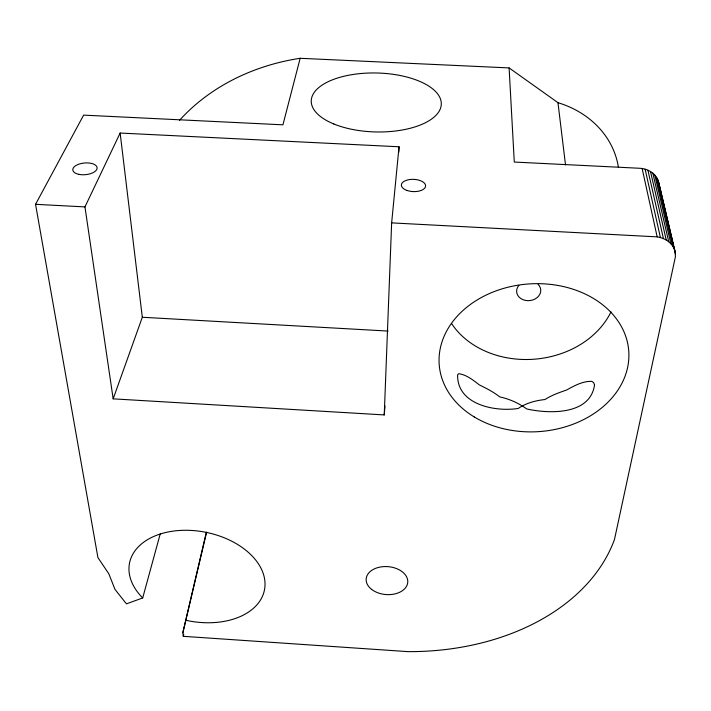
<?xml version="1.0" encoding="UTF-8"?>
<svg xmlns="http://www.w3.org/2000/svg" width="711" height="711" viewBox="0 0 711 711"><rect width="100%" height="100%" fill="white"/><g stroke="black" fill="none" stroke-linecap="round" stroke-linejoin="round"><path stroke-width="1.07" d="M384.242 414.922L391.645 222.881L399.031 146.777L120.141 133.046L84.956 206.901L113.165 398.844L384.242 414.922L384.998 406.114M398.8 152.296L399.031 146.777M179.51 120.328A209.176 176.604 9 0 1 300.158 58.293L509.103 67.918L514.284 162.055L639.065 168.24C647.517 168.391 656.386 173.511 658.608 182.06L674.952 251.072L675.45 256.582L614.473 539.507A223.752 159.397 4.3 0 1 408.016 651.632L183.278 636.318L183.767 634.159M183.278 636.318L182.851 632.728L206.243 532.575M182.851 632.728L206.643 532.121M300.158 58.293L282.934 124.825L83.622 115.129L35.55 204.324L97.914 557.557L108.854 573.875L114.995 589.41L126.451 603.861L142.707 597.933A68.807 45.113 11.3 0 1 171.884 531.313A68.807 45.113 11.3 0 1 264.634 579.198A68.807 45.113 11.3 0 1 186.069 620.321M142.707 597.933L160.251 533.81M113.165 398.844L142.316 317.257L120.141 133.046M35.55 204.324L84.956 206.901M391.645 222.881L657.168 236.861C665.025 237.981 672.837 243.091 674.952 251.072M142.316 317.257L388.117 331.068M509.103 67.918L557.966 102.686A96.678 83.711 -8.7 0 1 618.374 167.023M675.432 253.8L658.608 182.06M657.728 179.563L674.028 248.459M656.457 177.217L672.668 245.997M654.813 175.066L670.891 243.749M652.814 173.155L668.74 241.74M650.503 171.52L666.243 240.016M647.925 170.187L663.443 238.612M645.126 169.182L660.403 237.554M642.149 168.534L657.168 236.861M557.966 102.686L565.521 164.925M538.103 284.356A12.096 9.838 -5.2 0 1 537.081 297.651A12.096 9.838 -5.2 0 1 520.799 298.522A12.096 9.838 -5.2 0 1 518.87 285.378M610.998 311.871A88.084 71.722 -5.3 0 1 533.908 359.224A88.084 71.722 -5.3 0 1 451.556 323.523M594.529 384.989C590.201 415.206 549.256 413.971 526.753 408.958C518.648 403.093 509.591 399.049 499.735 396.898C493.532 392.001 486.466 388.375 479.392 384.927C473.295 380.252 466.558 374.741 458.799 373.693L457.608 374.83C456.889 404.701 494.998 412.06 518.221 408.461C526.158 403.03 535.356 400.586 544.91 399.538C551.629 395.254 559.202 392.552 566.703 389.992C574.328 385.673 582.896 381.025 591.854 381.363L593.676 382.678L594.529 384.989M333.868 123.998A65.039 29.48 1.4 0 0 440.153 109.218A65.039 29.48 1.4 0 0 354.78 74.22A65.039 29.48 1.4 0 0 333.868 123.998M474.326 416.993A95.016 74.006 -3.9 0 0 627.751 366.787A95.016 74.006 -3.9 0 0 499.815 289.573A95.016 74.006 -3.9 0 0 474.326 416.993M407.136 190.495A12.114 6.123 2.4 0 0 425.596 186.051A12.114 6.123 2.4 0 0 407.759 179.901A12.114 6.123 2.4 0 0 407.136 190.495M79.125 174.408A12.203 5.857 -5.2 0 0 97.114 167.84A12.203 5.857 -5.2 0 0 78.619 164.268A12.203 5.857 -5.2 0 0 79.125 174.408M371.64 589.401A20.859 13.989 4.7 0 0 406.834 585.677A20.859 13.989 4.7 0 0 382.402 566.72A20.859 13.989 4.7 0 0 371.64 589.401"/></g></svg>
